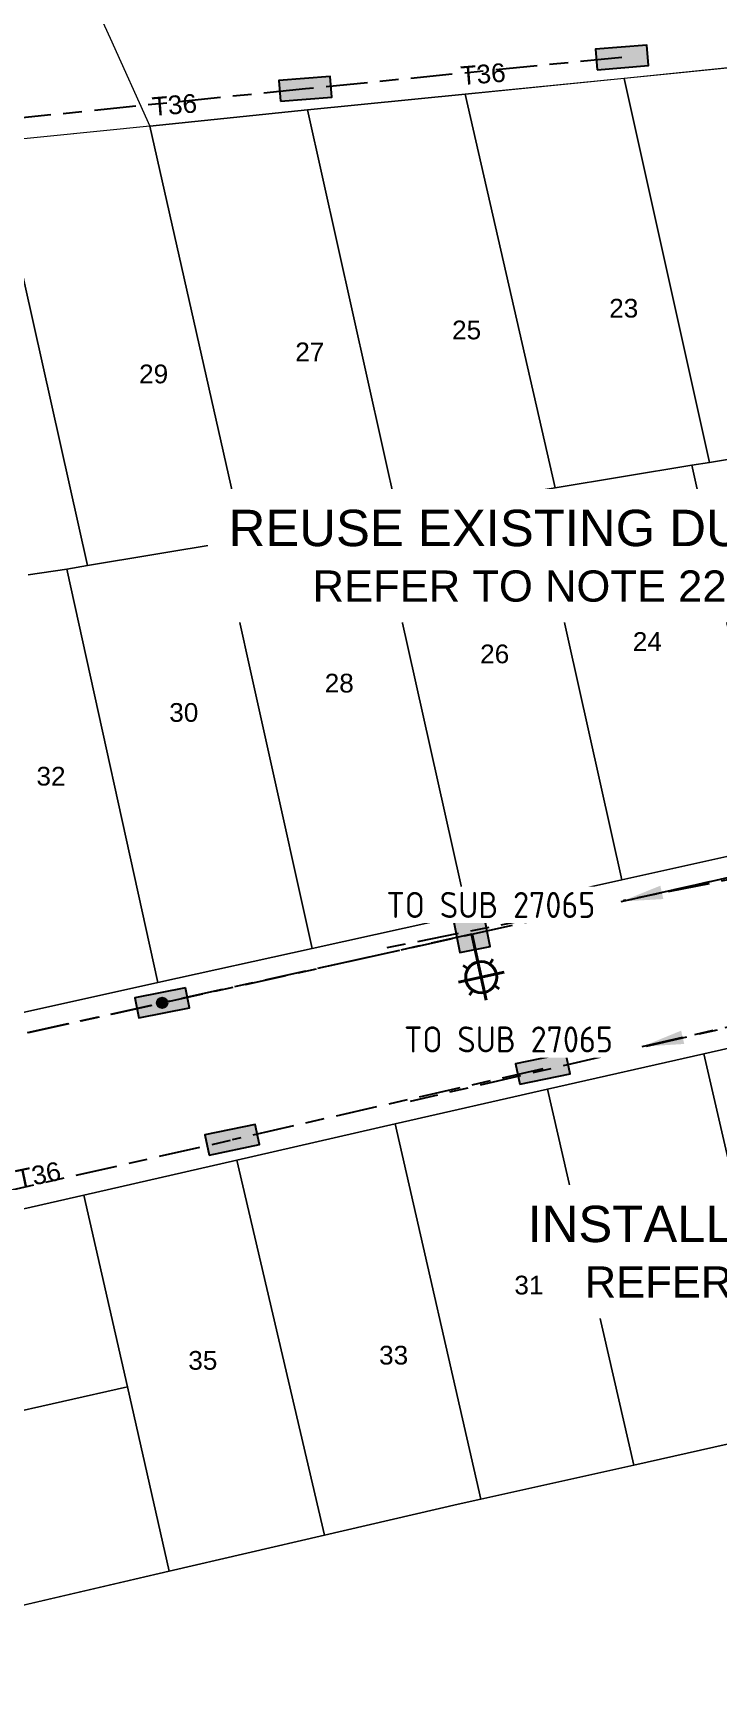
# Model space of a CAD drawing. Header units: metres. Extents: x 298156 to 298818, y 6171580 to 6172425.
# Drawn here: x 298280.7 to 298346.6, y 6171717 to 6171875.1 of the extents above; entities that cross this region are included whole.
import ezdxf
from ezdxf import colors
from ezdxf.entities.mleader import LeaderData, LeaderLine
from ezdxf.enums import TextEntityAlignment as Align
from ezdxf.math import Vec2, Vec3

# ---------------------------------------------------------------- set-up
doc = ezdxf.new("R2010")
doc.units = ezdxf.units.M
doc.linetypes.add('Cable Exist UG', pattern=[8.2, 4, -1.2, 1.8, -1.2])
doc.layers.get('0').update_dxf_attribs({"color": 6})
doc.layers.add('Cadastre Land Parcels_SP_EXT', color=9, linetype='Continuous', lineweight=5)
doc.layers.add('Cadastre Roads_SP_EXT', color=9, linetype='Continuous', lineweight=5)
for name, color, linetype in [('Equip_SL_EXT', 7, 'Continuous'), ('Equip_SP_SL_EXT', 7, 'Continuous'), ('Mains_LV_EXT', 7, 'Continuous'), ('Mains_SL_EXT', 7, 'Continuous'), ('Notes_LV_MISC', 7, 'Continuous'), ('Notes_SP_MISC', 7, 'Continuous'), ('SupportsUG_SP_LV_EXT', 7, 'Continuous'), ('SupportsUG_SP_LV_SL_EXT', 7, 'Continuous'), ('UG_Details_SP_MISC', 7, 'Continuous')]:
    doc.layers.add(name, color=color, linetype=linetype)
doc.layers.get('0').off()
doc.styles.add('COLUMN_LABEL', font='arial.ttf')
doc.styles.add('iecARIAL', font='arial.ttf', dxfattribs={"height": 2})
doc.styles.add('iecISOCP', font='isocp.shx')
doc.styles.add('POLE_LABEL', font='arial.ttf')
doc.styles.get("Standard").update_dxf_attribs({"font": 'arial.ttf'})
doc.dimstyles.get("Standard").update_dxf_attribs({"dimtxt": 0.18, "dimasz": 0.18, "dimexe": 0.18, "dimexo": 0.0625, "dimgap": 0.09, "dimtad": 0, "dimtih": 1, "dimtoh": 1, "dimdec": 4, "dimzin": 0, "dimdsep": 46, "dimtxsty": 'Standard', "dimcen": 0.09, "dimadec": 0, "dimazin": 0, "dimtfac": 1, "dimtdec": 4, "dimtofl": 0, "dimtmove": 0, "dimatfit": 3, "dimfxl": 1, "dimtolj": 1, "dimtzin": 0, "dimarcsym": 0})

# ---------------------------------------------------------------- blocks, each defined once
blk = doc.blocks.new('COLUMN_EXT')
blk.add_hatch(color=256).paths.add_polyline_path([(-1.49, 1.48), (-1.49, -1.49), (1.48, -1.49), (1.48, 1.48)])
blk.add_lwpolyline([(-1.49, -1.49), (1.48, -1.49), (1.48, 1.48), (-1.49, 1.48)], close=True)
for tag, height, style, flags, p in [('ASSET_NUM', 2.5, 'COLUMN_LABEL', 8, (2, 2)), ('STRUCTURE_PLANT_NUMBER', 0.2, 'POLE_LABEL', 9, (1.81, 0.03)), ('STREET_CODE', 0.2, 'COLUMN_LABEL', 9, (1.81, -0.2))]:
    blk.add_attdef(tag, text='', height=height, dxfattribs=dict(style=style, flags=flags)).set_placement(p, align=Align.MIDDLE_LEFT)
at = {"flags": 9}
for tag, p in [('COLUMN_TYPE', (1.81, -0.4)), ('OWNED_BY', (1.81, -0.6)), ('STATE', (1.81, -0.8)), ('USAGE', (1.81, -1)), ('STREETNAME', (1.81, -1.6)), ('LEGEND', (1.81, -1.2)), ('LOCATION', (1.81, -1.4)), ('SUBURB', (1.81, -1.8)), ('NOTES', (1.81, -2))]:
    blk.add_attdef(tag, text='', height=0.2, dxfattribs=at).set_placement(p, align=Align.MIDDLE_LEFT)
at = {"flags": 1}
blk.add_attdef('Z', (1.81, -2.35), '', height=0.2, dxfattribs=at)
blk = doc.blocks.new('PILLAR_EXT')
blk.add_hatch(color=256).paths.add_polyline_path([(-2.475, 0.99), (-2.475, -0.99), (2.475, -0.99), (2.475, 0.99)])
blk.add_lwpolyline([(-2.475, -0.99), (2.475, -0.99), (2.475, 0.99), (-2.475, 0.99)], close=True)
at = {"style": 'iecARIAL', "flags": 8}
blk.add_attdef('ASSET_NUM', (1.5, 3.5), '', height=2.5, dxfattribs=at)
for tag, p, flags in [('OWNED_BY', (0, -0.2), 9), ('STATE', (0, -0.4), 9), ('SUPPORT_TYPE', (0, -0.6), 9), ('USAGE', (0, -0.8), 9), ('LEGEND', (0, -1), 9), ('LOCATION', (0, -1.2), 9), ('NOTES', (0, -1.4), 9), ('PARENT', (0, -1.6), 9), ('STREETNAME', (0, -1.8), 9), ('SUBURB', (0, -2), 1)]:
    blk.add_attdef(tag, p, '', height=0.2, dxfattribs=dict(flags=flags))
blk = doc.blocks.new('SL_LANTERN_EXT')
at = {"lineweight": 40}
for p, q in [((0, 1.97), (0, 6.47)), ((-1.46, 5.68), (-1.06, 5.28)), ((1.46, 5.68), (1.06, 5.28)), ((-2.25, 4.22), (2.25, 4.22)), ((-1.46, 2.76), (-1.06, 3.16)), ((0, 0), (0, 2.72)), ((1.46, 2.76), (1.06, 3.16))]:
    blk.add_line(p, q, dxfattribs=at)
blk.add_circle((0, 4.22), 1.5, dxfattribs=at)
at = {"style": 'iecARIAL', "flags": 8}
blk.add_attdef('ASSET_NUM', (1.5, 1.5), '', height=2.5, dxfattribs=at)
for tag, p, height, flags in [('OPERATING_VOLTAGE', (0.98, -1.65), 0.2, 9), ('CONSTRUCTED_VOLTAGE', (0.98, -0.65), 0.2, 9), ('CONTROL_TYPE', (0.98, -0.85), 0.2, 9), ('LANTERN_PURPOSE', (0.98, -1.05), 0.2, 9), ('LANTERN_TYPE', (0.98, -1.25), 0.2, 9), ('NO_PHASES', (0.98, -1.45), 0.2, 9), ('LNUMBER', (2.18, -3.25), 2.5, 8), ('ORIENTATION', (0.98, -1.85), 0.2, 9), ('OWNED_BY', (0.98, -2.05), 0.2, 9), ('STATE', (0.98, -2.25), 0.2, 9), ('USAGE', (0.98, -2.45), 0.2, 9), ('CEXIST', (0.98, -2.65), 0.2, 9), ('CNEW', (0.98, -2.85), 0.2, 9), ('CNUMBER', (0.98, -3.05), 0.2, 9), ('CREMOVE', (0.98, -3.25), 0.2, 9), ('CREPLACE', (0.98, -3.45), 0.2, 9), ('LKINGHEIGHT', (0.98, -3.65), 0.2, 9), ('LBRACKET', (0.98, -3.85), 0.2, 9), ('LBRACKETVOCAB', (0.98, -4.05), 0.2, 9), ('LCATEGORY', (0.98, -4.25), 0.2, 9), ('LCHARGE1', (0.98, -4.45), 0.2, 9), ('LCHARGE1PERCENT', (0.98, -4.65), 0.2, 9), ('LCHARGE2', (0.98, -4.85), 0.2, 9), ('LCHARGE2PERCENT', (0.98, -5.05), 0.2, 9), ('LCHARGE3', (0.98, -5.25), 0.2, 9), ('LCHARGE3PERCENT', (0.98, -5.45), 0.2, 9), ('LEXIST', (0.98, -5.65), 0.2, 9), ('LLAMP', (0.98, -5.85), 0.2, 9), ('LLAMPVOCAB', (0.98, -6.05), 0.2, 9), ('LMAST', (0.98, -6.25), 0.2, 9), ('LMASTVOCAB', (0.98, -6.45), 0.2, 9), ('LNEW', (0.98, -6.65), 0.2, 9), ('LANTNUMBER', (0.98, -6.85), 0.2, 9), ('LOUTREACH', (0.98, -7.25), 0.2, 9), ('LOUTREACHVOCAB', (0.98, -7.45), 0.2, 9), ('LRATECODE', (0.98, -7.65), 0.2, 9), ('LREMOVE', (0.98, -7.85), 0.2, 9), ('LREPLACE', (0.98, -8.05), 0.2, 9), ('STREETNAME', (0.98, -9.25), 0.2, 9), ('SUBURB', (0.98, -9.45), 0.2, 1), ('LTYPE', (0.98, -8.25), 0.2, 9), ('LTYPEVOCAB', (0.98, -8.45), 0.2, 9), ('LEGEND', (0.98, -8.65), 0.2, 9), ('LOCATION', (0.98, -8.85), 0.2, 9), ('NOTES', (0.98, -9.05), 0.2, 9)]:
    blk.add_attdef(tag, p, '', height=height, dxfattribs=dict(flags=flags))
blk = doc.blocks.new('CONNECTOR_NODE_EXT')
h = blk.add_hatch(color=256)
edge = h.paths.add_edge_path()
edge.add_arc((0, 0), 0.5, 0, 360)
blk.add_circle((0, 0), 0.5)
at = {"flags": 1}
blk.add_attdef('Z', (0, 0), '', height=0.2, dxfattribs=at)
at = {"flags": 9}
for tag, p in [('CONNECTOR_TYPE', (0, 0)), ('CONSTRUCTED_VOLTAGE', (0, -0.2)), ('OPERATING_VOLTAGE', (0, -0.6)), ('ORIENTATION', (0, -0.8)), ('SUBTYPE', (0, -1)), ('NO_PHASES', (0, -0.4)), ('USAGE', (0, -1.2)), ('NOTES', (0, -1.4))]:
    blk.add_attdef(tag, text='', height=0.2, dxfattribs=at).set_placement(p, align=Align.MIDDLE_LEFT)

msp = doc.modelspace()

# ---------------------------------------------------------------- linework, layer by layer
at = {"layer": 'Cadastre Land Parcels_SP_EXT', "linetype": 'Continuous'}
for p, q in [((298352.22, 6171872.23), (298337.55, 6171870.73)), ((298337.55, 6171870.73), (298322.27, 6171869.22)), ((298345.77, 6171833.78), (298337.55, 6171870.73)), ((298337.55, 6171870.73), (298345.77, 6171833.78)), ((298322.27, 6171869.22), (298307.08, 6171867.71)), ((298322.27, 6171869.22), (298330.91, 6171831.37)), ((298330.91, 6171831.37), (298322.27, 6171869.22)), ((298307.08, 6171867.71), (298291.92, 6171866.14)), ((298315.75, 6171828.87), (298307.08, 6171867.71)), ((298307.08, 6171867.71), (298315.75, 6171828.87)), ((298291.92, 6171866.14), (298276.83, 6171864.62)), ((298300.91, 6171826.37), (298291.92, 6171866.14)), ((298291.92, 6171866.14), (298300.91, 6171826.37)), ((298285.93, 6171823.88), (298276.83, 6171864.62)), ((298276.83, 6171864.62), (298285.93, 6171823.88)), ((298345.77, 6171833.78), (298358.64, 6171835.95)), ((298358.64, 6171835.95), (298345.77, 6171833.78)), ((298344.07, 6171833.53), (298345.77, 6171833.78)), ((298345.77, 6171833.78), (298344.07, 6171833.53)), ((298345.77, 6171833.78), (298345.77, 6171833.78)), ((298330.91, 6171831.37), (298344.07, 6171833.53)), ((298344.07, 6171833.53), (298330.91, 6171831.37)), ((298352.16, 6171796.96), (298344.07, 6171833.53)), ((298344.07, 6171833.53), (298352.16, 6171796.96)), ((298329, 6171831.03), (298315.75, 6171828.87)), ((298315.75, 6171828.87), (298329, 6171831.03)), ((298330.91, 6171831.37), (298329, 6171831.03)), ((298329, 6171831.03), (298330.91, 6171831.37)), ((298329, 6171831.03), (298337.31, 6171793.66)), ((298337.31, 6171793.66), (298329, 6171831.03)), ((298330.91, 6171831.37), (298330.91, 6171831.37)), ((298300.91, 6171826.37), (298313.95, 6171828.54)), ((298313.95, 6171828.54), (298300.91, 6171826.37)), ((298315.75, 6171828.87), (298313.95, 6171828.54)), ((298313.95, 6171828.54), (298315.75, 6171828.87)), ((298313.95, 6171828.54), (298322.48, 6171790.38)), ((298313.95, 6171828.54), (298313.95, 6171828.54)), ((298322.48, 6171790.38), (298313.95, 6171828.54)), ((298298.9, 6171826.03), (298285.93, 6171823.88)), ((298285.93, 6171823.88), (298298.9, 6171826.03)), ((298298.9, 6171826.03), (298300.91, 6171826.37)), ((298300.91, 6171826.37), (298298.9, 6171826.03)), ((298307.54, 6171787.07), (298298.9, 6171826.03)), ((298298.9, 6171826.03), (298307.54, 6171787.07)), ((298300.91, 6171826.37), (298300.91, 6171826.37)), ((298280.24, 6171822.98), (298283.96, 6171823.55)), ((298283.96, 6171823.55), (298280.24, 6171822.98)), ((298285.93, 6171823.88), (298283.96, 6171823.55)), ((298283.96, 6171823.55), (298285.93, 6171823.88)), ((298283.96, 6171823.55), (298292.69, 6171783.79)), ((298292.69, 6171783.79), (298283.96, 6171823.55)), ((298285.93, 6171823.88), (298285.93, 6171823.88)), ((298337.31, 6171793.66), (298352.16, 6171796.96)), ((298322.48, 6171790.38), (298337.31, 6171793.66)), ((298337.31, 6171793.66), (298337.31, 6171793.66)), ((298307.54, 6171787.07), (298322.48, 6171790.38)), ((298322.48, 6171790.38), (298322.48, 6171790.38)), ((298292.69, 6171783.79), (298307.54, 6171787.07)), ((298307.54, 6171787.07), (298307.54, 6171787.07)), ((298276.66, 6171780.24), (298292.69, 6171783.79)), ((298292.69, 6171783.79), (298292.69, 6171783.79)), ((298359.97, 6171780.3), (298345.21, 6171776.92)), ((298345.21, 6171776.92), (298330.17, 6171773.53)), ((298353.53, 6171740.77), (298345.21, 6171776.92)), ((298345.21, 6171776.92), (298353.53, 6171740.77)), ((298330.17, 6171773.53), (298315.54, 6171770.21)), ((298330.17, 6171773.53), (298338.49, 6171737.38)), ((298338.49, 6171737.38), (298330.17, 6171773.53)), ((298315.54, 6171770.21), (298300.3, 6171766.71)), ((298323.76, 6171734.1), (298315.54, 6171770.21)), ((298315.54, 6171770.21), (298323.76, 6171734.1)), ((298300.3, 6171766.71), (298285.57, 6171763.33)), ((298300.3, 6171766.71), (298308.72, 6171730.66)), ((298308.72, 6171730.66), (298300.3, 6171766.71)), ((298285.57, 6171763.33), (298259.58, 6171757.41)), ((298289.77, 6171744.92), (298285.57, 6171763.33)), ((298285.57, 6171763.33), (298289.77, 6171744.92)), ((298289.77, 6171744.92), (298258.65, 6171737.89)), ((298258.65, 6171737.89), (298289.77, 6171744.92)), ((298293.79, 6171727.18), (298289.77, 6171744.92)), ((298289.77, 6171744.92), (298289.77, 6171744.92)), ((298289.77, 6171744.92), (298293.79, 6171727.18)), ((298338.49, 6171737.38), (298353.53, 6171740.77)), ((298353.53, 6171740.77), (298338.49, 6171737.38)), ((298323.76, 6171734.1), (298338.49, 6171737.38)), ((298338.49, 6171737.38), (298323.76, 6171734.1)), ((298338.49, 6171737.38), (298338.49, 6171737.38)), ((298321.57, 6171733.63), (298323.76, 6171734.1)), ((298323.76, 6171734.1), (298321.57, 6171733.63)), ((298323.76, 6171734.1), (298323.76, 6171734.1)), ((298308.72, 6171730.66), (298321.57, 6171733.63)), ((298321.57, 6171733.63), (298308.72, 6171730.66)), ((298293.79, 6171727.18), (298308.72, 6171730.66)), ((298308.72, 6171730.66), (298293.79, 6171727.18)), ((298308.72, 6171730.66), (298308.72, 6171730.66)), ((298261.33, 6171719.63), (298293.79, 6171727.18)), ((298293.79, 6171727.18), (298261.33, 6171719.63)), ((298293.79, 6171727.18), (298293.79, 6171727.18))]:
    msp.add_line(p, q, dxfattribs=at)
at = {"layer": 'Cadastre Roads_SP_EXT', "linetype": 'Continuous'}
for p, q in [((298284.44, 6171882.71), (298288.11, 6171874.59)), ((298288.11, 6171874.59), (298291.92, 6171866.14)), ((298337.54, 6171870.74), (298352.22, 6171872.23)), ((298322.27, 6171869.22), (298337.54, 6171870.74)), ((298307.08, 6171867.72), (298322.27, 6171869.22)), ((298291.92, 6171866.14), (298307.08, 6171867.72)), ((298352.16, 6171796.96), (298337.31, 6171793.66)), ((298337.31, 6171793.66), (298322.48, 6171790.38)), ((298322.48, 6171790.38), (298307.54, 6171787.07)), ((298307.54, 6171787.07), (298292.69, 6171783.79)), ((298292.69, 6171783.79), (298276.66, 6171780.24)), ((298345.21, 6171776.92), (298359.97, 6171780.3)), ((298330.17, 6171773.53), (298345.21, 6171776.92)), ((298315.54, 6171770.21), (298330.17, 6171773.53)), ((298300.3, 6171766.71), (298315.54, 6171770.21)), ((298285.57, 6171763.33), (298300.3, 6171766.71)), ((298259.58, 6171757.41), (298285.57, 6171763.33))]:
    msp.add_line(p, q, dxfattribs=at)
at = {"layer": 'Mains_LV_EXT', "linetype": 'Cable Exist UG'}
for p, q in [((298337.34, 6171872.74), (298306.89, 6171869.72)), ((298306.89, 6171869.72), (298276.63, 6171866.62)), ((298322.91, 6171788.43), (298352.6, 6171795.01)), ((298293.12, 6171781.84), (298322.91, 6171788.43)), ((298256.14, 6171773.68), (298293.12, 6171781.84)), ((298329.73, 6171775.49), (298299.85, 6171768.67)), ((298260.87, 6171759.81), (298299.85, 6171768.67))]:
    msp.add_line(p, q, dxfattribs=at)
at = {"layer": 'Mains_SL_EXT', "linetype": 'Cable Exist UG'}
for p, q in [((298322.91, 6171788.43), (298352.6, 6171795.01)), ((298322.91, 6171788.43), (298293.12, 6171781.84)), ((298256.25, 6171773.63), (298293.12, 6171781.84))]:
    msp.add_line(p, q, dxfattribs=at)
at = {"layer": 'UG_Details_SP_MISC', "color": 7, "linetype": 'Cable Exist UG', "flags": 128}
for points in [[(298359.86, 6171781.98), (298357.12, 6171784.3), (298354.5, 6171783.85), (298352.93, 6171794.73), (298314.06, 6171787)], [(298359.53, 6171782.26), (298316.97, 6171772.35)]]:
    msp.add_lwpolyline(points, dxfattribs=at)

# ---------------------------------------------------------------- block references
at = {"layer": 'Equip_SL_EXT'}
msp.add_blockref('CONNECTOR_NODE_EXT', (298293.12, 6171781.84), dxfattribs=at)
at = {"layer": 'Equip_SP_SL_EXT', "rotation": 192.2673137083633}
msp.add_blockref('SL_LANTERN_EXT', (298322.91, 6171788.43), dxfattribs=at)
at = {"layer": 'SupportsUG_SP_LV_EXT'}
for p, rotation in [((298337.34, 6171872.74), 4.663676371865012), ((298306.89, 6171869.72), 4.51921825094664), ((298293.12, 6171781.84), 191.2678127145842), ((298329.73, 6171775.49), 11.58866255345236), ((298299.85, 6171768.67), 11.81975553082183)]:
    msp.add_blockref('PILLAR_EXT', p, dxfattribs=dict(at, rotation=rotation))
at = {"layer": 'SupportsUG_SP_LV_SL_EXT', "rotation": 191.2619103398372}
msp.add_blockref('COLUMN_EXT', (298322.91, 6171788.43), dxfattribs=at)

# ---------------------------------------------------------------- texts
at = {"layer": 'Cadastre Land Parcels_SP_EXT'}
for s, p in [('23', (298336.11, 6171847.73)), ('25', (298321, 6171845.64)), ('27', (298305.92, 6171843.53)), ('29', (298290.9, 6171841.41)), ('26', (298323.7, 6171814.49)), ('24', (298338.38, 6171815.68)), ('28', (298308.75, 6171811.68)), ('30', (298293.8, 6171808.86)), ('32', (298281.03, 6171802.73)), ('29', (298341.85, 6171757.15)), ('31', (298326.99, 6171753.8)), ('35', (298295.63, 6171746.56)), ('33', (298313.98, 6171747.06))]:
    msp.add_text(s, height=1.8, dxfattribs=at).set_placement(p)
at = {"layer": 'Mains_LV_EXT'}
for rotation, p in [(4.5321, (298321.89, 6171870.08)), (4.7113, (298292.21, 6171867.11)), (11.7305, (298279.27, 6171763.97))]:
    msp.add_text('T36', height=1.8, rotation=rotation, dxfattribs=at).set_placement(p)

# ---------------------------------------------------------------- next in the draw order: texts
at = {"layer": 'Notes_LV_MISC', "char_height": 2.5, "width": 24.444, "attachment_point": 2, "style": 'iecISOCP', "bg_fill": 3, "box_fill_scale": 1.2, "bg_fill_color": 256, "bg_fill_transparency": 0}
for insert in [(298324.73, 6171792.5), (298326.42, 6171779.57)]:
    msp.add_mtext('TO SUB 27065', dxfattribs=dict(at, insert=insert))

# ---------------------------------------------------------------- next in the draw order: leaders
at = {"layer": 'Notes_LV_MISC', "linetype": 'Cable Exist UG'}
for points in [[(298337.27, 6171791.58), (298350.22, 6171794.5)], [(298339.28, 6171777.63), (298357.07, 6171781.71)]]:
    msp.add_leader(points, dimstyle='Standard', override={"dimasz": 4, "dimfxl": 1.25}, dxfattribs=at)

# ---------------------------------------------------------------- next in the draw order: leaders
at = {"layer": 'Notes_SP_MISC', "color": 7, "linetype": 'Continuous'}
ml = msp.add_multileader_mtext('Standard', dxfattribs=at)
ml.set_content('{\\H0.875x;REUSE EXISTING DUCT}\\P{\\H0.75x;REFER TO NOTE 22}', color=7)
ml.set_leader_properties()
ml.build(insert=Vec2(0, 0))
ml.multileader.update_dxf_attribs({"has_text_frame": 1, "dogleg_length": 4})
ctx = ml.context
ctx.base_point, ctx.plane_origin = Vec3(298297.75, 6171827.23), Vec3(298439.31, 6171756.33)
ctx.text_align_type = 1
notes = []
notes.append((ctx, [(1, (1, 1, 0), (298361.23, 6171827.23), (-1, 0), 4, [(0, [(298370.89, 6171802.34)], 0, [])])]))
ctx.mtext.insert, ctx.mtext.alignment, ctx.mtext.flow_direction = Vec3(298327.49, 6171829.25), 2, 5
ctx.mtext.has_bg_fill, ctx.mtext.bg_color, ctx.mtext.bg_scale_factor, ctx.mtext.bg_transparency, ctx.mtext.use_window_bg_color = 1, -1027028792, 1.5, 0, 1
ml = msp.add_multileader_mtext('Standard', dxfattribs=at)
ml.set_content('{\\H0.875x;INSTALL NEW PILLAR}\\P{\\H0.75x;REFER TO NOTE 21}', color=7)
ml.set_leader_properties()
ml.build(insert=Vec2(0, 0))
ml.multileader.update_dxf_attribs({"has_text_frame": 1, "dogleg_length": 4})
ctx = ml.context
ctx.base_point, ctx.plane_origin = Vec3(298326.51, 6171760.31), Vec3(298475, 6171704.65)
ctx.text_align_type = 1
notes.append((ctx, [(1, (1, 1, 0), (298384.81, 6171760.31), (-1, 0), 4, [(0, [(298385.14, 6171782.94)], 0, [])])]))
ctx.mtext.insert, ctx.mtext.alignment, ctx.mtext.flow_direction = Vec3(298353.66, 6171762.33), 2, 5
ctx.mtext.has_bg_fill, ctx.mtext.bg_color, ctx.mtext.bg_scale_factor, ctx.mtext.bg_transparency, ctx.mtext.use_window_bg_color = 1, -1027028792, 1.5, 0, 1
for ctx, leaders in notes:
    for number, flags, end, landing, length, lines in leaders:
        leader = LeaderData()
        leader.index, (leader.has_last_leader_line, leader.has_dogleg_vector, leader.attachment_direction) = number, flags
        leader.last_leader_point, leader.dogleg_vector, leader.dogleg_length = Vec3(end), Vec3(landing), length
        for number, points, colour, breaks in lines:
            line = LeaderLine()
            line.index, line.vertices, line.color, line.breaks = number, Vec3.list(points), colors.encode_raw_color(colour), breaks
            leader.lines.append(line)
        ctx.leaders.append(leader)

doc.saveas('drawing.dxf')
